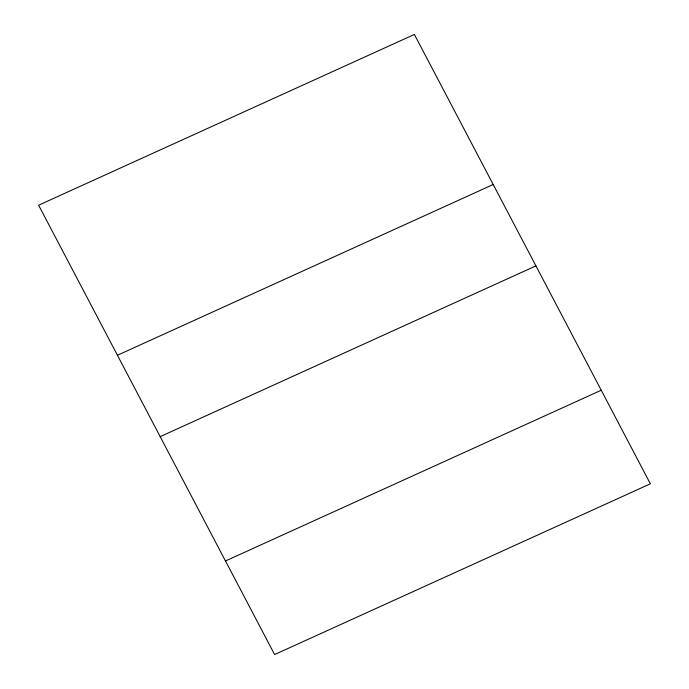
<?xml version="1.0" encoding="UTF-8"?>
<svg xmlns="http://www.w3.org/2000/svg" width="689" height="689" viewBox="0 0 689 689"><rect width="100%" height="100%" fill="white"/><g stroke="black" fill="none" stroke-linecap="round" stroke-linejoin="round"><path stroke-width="1.03" d="M117.44 355.274L493.195 184.514M160.167 436.628L535.93 265.876M225.475 560.984L601.239 390.232M414.382 34.45L38.627 205.201L274.618 654.55L650.373 483.799L414.382 34.45"/></g></svg>
